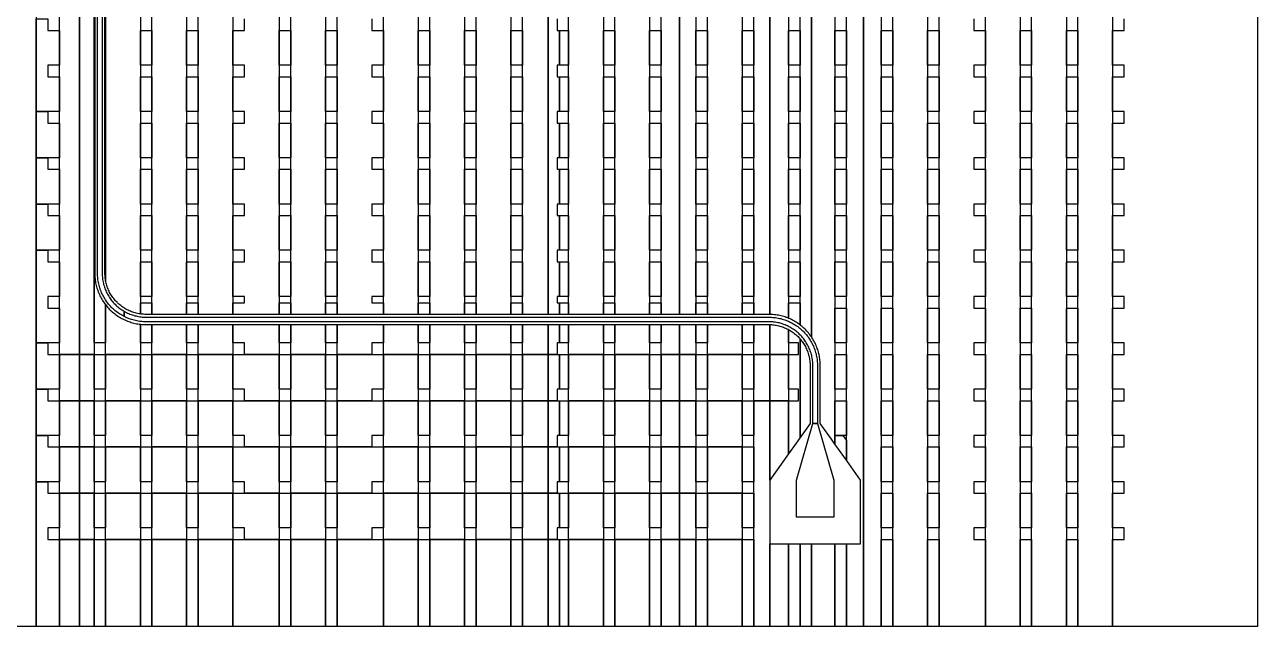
# Model space of a CAD drawing. Extents: x -4500 to 4500, y -3250 to 3250.
# Drawn here: x 1838 to 4500, y -3250 to -1950 of the extents above; entities that cross this region are included whole.
import ezdxf

# ---------------------------------------------------------------- set-up
doc = ezdxf.new("R2010")
doc.units = 0
for name, color, linetype in [('L1D10', 1, 'CONTINUOUS'), ('L1D100', 4, 'CONTINUOUS'), ('L1D11', 2, 'CONTINUOUS')]:
    doc.layers.add(name, color=color, linetype=linetype)

# ---------------------------------------------------------------- blocks, each defined once
blk = doc.blocks.new('TOP_main_1_Cheese_100')
at = {"layer": 'L1D100'}
for points in [[(3447, -1856.594), (3447, -2576.026), (3445.01, -2576), (3412.5, -2576), (3412.5, 1841.888)], [(3887.5, -1937.5), (3887.5, -1962.5), (3912.5, -1962.5), (3912.5, -2037.5), (3887.5, -2037.5), (3887.5, -2062.5), (3912.5, -2062.5), (3912.5, -2137.5), (3887.5, -2137.5), (3887.5, -2162.5), (3912.5, -2162.5), (3912.5, -2237.5), (3887.5, -2237.5), (3887.5, -2262.5), (3912.5, -2262.5), (3912.5, -2337.5), (3887.5, -2337.5), (3887.5, -2362.5), (3912.5, -2362.5), (3912.5, -2437.5), (3887.5, -2437.5), (3887.5, -2462.5), (3912.5, -2462.5), (3912.5, -2537.5), (3887.5, -2537.5), (3887.5, -2562.5), (3912.5, -2562.5), (3912.5, -2637.5), (3887.5, -2637.5), (3887.5, -2662.5), (3912.5, -2662.5), (3912.5, -2737.5), (3887.5, -2737.5), (3887.5, -2762.5), (3912.5, -2762.5), (3912.5, -2837.5), (3887.5, -2837.5), (3887.5, -2862.5), (3912.5, -2862.5), (3912.5, -2937.5), (3887.5, -2937.5), (3887.5, -2962.5), (3912.5, -2962.5), (3912.5, -3037.5), (3887.5, -3037.5), (3887.5, -3062.5), (3912.5, -3062.5), (3912.5, -3250), (3812.5, -3250), (3812.5, -11)], [(3649.704, -52.561), (3649.704, -3250), (3612.5, -3250), (3612.5, -3072), (3643, -3072), (3643, -2934), (3612.5, -2891.23), (3612.5, -1845.924)], [(4500, -98), (4500, -3250), (4187.5, -3250), (4187.5, -3062.5), (4212.5, -3062.5), (4212.5, -3037.5), (4187.5, -3037.5), (4187.5, -2962.5), (4212.5, -2962.5), (4212.5, -2937.5), (4187.5, -2937.5), (4187.5, -2862.5), (4212.5, -2862.5), (4212.5, -2837.5), (4187.5, -2837.5), (4187.5, -2762.5), (4212.5, -2762.5), (4212.5, -2737.5), (4187.5, -2737.5), (4187.5, -2662.5), (4212.5, -2662.5), (4212.5, -2637.5), (4187.5, -2637.5), (4187.5, -2562.5), (4212.5, -2562.5), (4212.5, -2537.5), (4187.5, -2537.5), (4187.5, -2462.5), (4212.5, -2462.5), (4212.5, -2437.5), (4187.5, -2437.5), (4187.5, -2362.5), (4212.5, -2362.5), (4212.5, -2337.5), (4187.5, -2337.5), (4187.5, -2262.5), (4212.5, -2262.5), (4212.5, -2237.5), (4187.5, -2237.5), (4187.5, -2162.5), (4212.5, -2162.5), (4212.5, -2137.5), (4187.5, -2137.5), (4187.5, -2062.5), (4212.5, -2062.5), (4212.5, -2037.5), (4187.5, -2037.5), (4187.5, -1962.5), (4212.5, -1962.5), (4212.5, -1937.5)], [(2087.5, -1362.5), (2087.5, -2575.11), (2086.6, -2574.987), (2083.949, -2574.542), (2081.313, -2574.018), (2078.693, -2573.414), (2076.093, -2572.731), (2073.649, -2572.01), (2073.515, -2571.971), (2070.961, -2571.132), (2068.434, -2570.217), (2065.935, -2569.226), (2063.467, -2568.16), (2061.033, -2567.02), (2058.634, -2565.807), (2056.273, -2564.522), (2053.952, -2563.166), (2052.887, -2562.5), (2051.673, -2561.741), (2049.438, -2560.247), (2047.249, -2558.687), (2045.108, -2557.061), (2043.017, -2555.372), (2040.979, -2553.62), (2038.994, -2551.807), (2038.162, -2551), (2037.065, -2549.935), (2035.193, -2548.006), (2033.38, -2546.021), (2031.628, -2543.983), (2029.939, -2541.892), (2028.313, -2539.751), (2026.753, -2537.562), (2025.259, -2535.327), (2023.834, -2533.048), (2022.478, -2530.727), (2021.193, -2528.366), (2019.98, -2525.967), (2018.84, -2523.533), (2017.774, -2521.065), (2016.783, -2518.566), (2015.868, -2516.039), (2015.029, -2513.485), (2014.269, -2510.907), (2013.586, -2508.307), (2012.982, -2505.687), (2012.5, -2503.264), (2012.5, -1362.5)], [(2387.5, -1362.5), (2387.5, -2576), (2287.5, -2576), (2287.5, -2551), (2312.5, -2551), (2312.5, -2537.5), (2287.5, -2537.5), (2287.5, -2462.5), (2312.5, -2462.5), (2312.5, -2437.5), (2287.5, -2437.5), (2287.5, -2362.5), (2312.5, -2362.5), (2312.5, -2337.5), (2287.5, -2337.5), (2287.5, -2262.5), (2312.5, -2262.5), (2312.5, -2237.5), (2287.5, -2237.5), (2287.5, -2162.5), (2312.5, -2162.5), (2312.5, -2137.5), (2287.5, -2137.5), (2287.5, -2062.5), (2312.5, -2062.5), (2312.5, -2037.5), (2287.5, -2037.5), (2287.5, -1962.5), (2312.5, -1962.5), (2312.5, -1937.5)], [(2587.5, -1937.5), (2587.5, -1962.5), (2612.5, -1962.5), (2612.5, -2037.5), (2587.5, -2037.5), (2587.5, -2062.5), (2612.5, -2062.5), (2612.5, -2137.5), (2587.5, -2137.5), (2587.5, -2162.5), (2612.5, -2162.5), (2612.5, -2237.5), (2587.5, -2237.5), (2587.5, -2262.5), (2612.5, -2262.5), (2612.5, -2337.5), (2587.5, -2337.5), (2587.5, -2362.5), (2612.5, -2362.5), (2612.5, -2437.5), (2587.5, -2437.5), (2587.5, -2462.5), (2612.5, -2462.5), (2612.5, -2537.5), (2587.5, -2537.5), (2587.5, -2551), (2612.5, -2551), (2612.5, -2576), (2512.5, -2576), (2512.5, -1362.5)], [(2987.5, -1937.5), (2987.5, -1962.5), (2993, -1962.5), (2993, -2037.5), (2987.5, -2037.5), (2987.5, -2062.5), (2993, -2062.5), (2993, -2137.5), (2987.5, -2137.5), (2987.5, -2162.5), (2993, -2162.5), (2993, -2237.5), (2987.5, -2237.5), (2987.5, -2262.5), (2993, -2262.5), (2993, -2337.5), (2987.5, -2337.5), (2987.5, -2362.5), (2993, -2362.5), (2993, -2437.5), (2987.5, -2437.5), (2987.5, -2462.5), (2993, -2462.5), (2993, -2537.5), (2987.5, -2537.5), (2987.5, -2551), (2993, -2551), (2993, -2576), (2968, -2576), (2968, -1362.5)], [(2012.5, -1438.6), (2012.5, -2503.264), (2012.458, -2503.051), (2012.013, -2500.4), (2011.649, -2497.737), (2011.365, -2495.063), (2011.162, -2492.383), (2011.041, -2489.698), (2011, -2487.01), (2011, -1574.59)], [(1787.5, -1485.6), (1862.664, -1485.6), (1862.664, -3250), (1787.5, -3250)], [(1987.5, -1558.336), (1987.5, -2662.5), (1956, -2662.5), (1956, -1505.434)], [(1989, -1574.59), (1989, -2487.01), (1989.039, -2489.965), (1989.157, -2492.917), (1989.354, -2495.865), (1989.629, -2498.808), (1989.982, -2501.741), (1990.413, -2504.664), (1990.922, -2507.575), (1991.508, -2510.471), (1992.171, -2513.351), (1992.91, -2516.212), (1993.726, -2519.052), (1994.616, -2521.869), (1995.582, -2524.662), (1996.621, -2527.428), (1997.734, -2530.166), (1998.919, -2532.872), (2000.175, -2535.547), (2001.503, -2538.187), (2002.9, -2540.79), (2004.366, -2543.356), (2005.9, -2545.881), (2007.5, -2548.365), (2009.167, -2550.806), (2010.897, -2553.201), (2012.5, -2555.299), (2012.5, -2637.5), (1987.5, -2637.5), (1987.5, -1558.336)], [(3487.5, -1882.098), (3487.5, -2584.463), (3485.428, -2583.621), (3482.662, -2582.582), (3479.869, -2581.616), (3477.052, -2580.726), (3474.212, -2579.91), (3471.351, -2579.171), (3468.471, -2578.508), (3465.575, -2577.922), (3462.664, -2577.413), (3459.741, -2576.982), (3456.808, -2576.629), (3453.865, -2576.354), (3450.917, -2576.157), (3447.965, -2576.039), (3447, -2576.026), (3447, -1856.594)], [(3536.808, -1887.995), (3536.808, -2624.621), (3535.833, -2623.194), (3534.103, -2620.799), (3532.309, -2618.451), (3530.454, -2616.151), (3528.538, -2613.902), (3526.563, -2611.704), (3524.53, -2609.56), (3522.44, -2607.47), (3520.296, -2605.437), (3518.098, -2603.462), (3515.849, -2601.546), (3513.549, -2599.691), (3512.5, -2598.889), (3512.5, -1887.912)], [(3587.5, -1869.349), (3587.5, -2856.172), (3579.892, -2845.503), (3574.184, -2837.5), (3556, -2812), (3556, -2686.99), (3555.961, -2684.035), (3555.843, -2681.083), (3555.646, -2678.135), (3555.371, -2675.192), (3555.018, -2672.259), (3554.587, -2669.336), (3554.078, -2666.425), (3553.492, -2663.529), (3553.255, -2662.5), (3552.829, -2660.649), (3552.09, -2657.788), (3551.274, -2654.948), (3550.384, -2652.131), (3549.418, -2649.338), (3548.379, -2646.572), (3547.266, -2643.834), (3546.081, -2641.128), (3544.825, -2638.453), (3543.497, -2635.813), (3542.1, -2633.21), (3540.634, -2630.644), (3539.1, -2628.119), (3537.5, -2625.635), (3536.808, -2624.621), (3536.808, -1887.995)]]:
    blk.add_lwpolyline(points, dxfattribs=at)
for points in [[(3649.704, -3250), (3649.704, -52.561), (3650.259, -51.673), (3651.753, -49.438), (3653.313, -47.249), (3654.939, -45.108), (3656.628, -43.017), (3658.38, -40.979), (3660.193, -38.994), (3662.065, -37.065), (3663.994, -35.193), (3665.979, -33.38), (3668.017, -31.628), (3670.108, -29.939), (3672.249, -28.313), (3674.438, -26.753), (3676.673, -25.259), (3678.952, -23.834), (3681.273, -22.478), (3683.634, -21.193), (3686.033, -19.98), (3687.5, -19.293), (3687.5, -3250)], [(3712.5, -3250), (3712.5, -11.89), (3714.263, -11.649), (3716.937, -11.365), (3719.617, -11.162), (3722.302, -11.041), (3724.99, -11), (3787.5, -11), (3787.5, -3250)], [(3912.5, -3250), (3912.5, -11), (3987.5, -11), (3987.5, -3250)], [(4012.5, -3250), (4012.5, -11), (4020, -11), (4087.5, -59.135), (4087.5, -3250)], [(4112.5, -3250), (4112.5, -76.963), (4142, -98), (4187.5, -98), (4187.5, -3250)], [(2112.5, -2576), (2112.5, -1362.5), (2187.5, -1362.5), (2187.5, -2576)], [(2212.5, -2576), (2212.5, -1362.5), (2287.5, -1362.5), (2287.5, -2576)], [(2412.5, -2576), (2412.5, -1362.5), (2487.5, -1362.5), (2487.5, -2576)], [(2612.5, -2576), (2612.5, -1362.5), (2687.5, -1362.5), (2687.5, -2576)], [(2712.5, -2576), (2712.5, -1362.5), (2787.5, -1362.5), (2787.5, -2576)], [(2812.5, -2576), (2812.5, -1362.5), (2887.5, -1362.5), (2887.5, -2576)], [(2912.5, -2576), (2912.5, -1362.5), (2968, -1362.5), (2968, -2576)], [(3012.5, -2576), (3012.5, -1362.5), (3087.5, -1362.5), (3087.5, -2576)], [(3112.5, -2576), (3112.5, -1362.5), (3187.5, -1362.5), (3187.5, -2576)], [(3212.5, -2576), (3212.5, -1362.5), (3251.753, -1362.5), (3251.753, -2576)], [(3251.753, -2576), (3251.753, -1362.5), (3287.5, -1362.5), (3287.5, -2576)], [(3312.5, -2576), (3312.5, -1362.5), (3387.5, -1362.5), (3387.5, -2576)], [(1912.5, -2662.5), (1912.5, -1486.49), (1913.4, -1486.613), (1916.051, -1487.058), (1918.687, -1487.582), (1921.307, -1488.186), (1923.907, -1488.869), (1926.485, -1489.629), (1929.039, -1490.468), (1931.566, -1491.383), (1934.065, -1492.374), (1936.533, -1493.44), (1938.967, -1494.58), (1941.366, -1495.793), (1943.727, -1497.078), (1946.048, -1498.434), (1948.327, -1499.859), (1948.547, -1500.006), (1950.562, -1501.353), (1952.751, -1502.913), (1954.892, -1504.539), (1956, -1505.434), (1956, -2662.5)], [(1862.664, -2137.5), (1862.664, -1937.5), (1887.5, -1937.5), (1887.5, -1962.5), (1912.5, -1962.5), (1912.5, -2037.5), (1887.5, -2037.5), (1887.5, -2062.5), (1912.5, -2062.5), (1912.5, -2137.5)], [(2087.5, -2037.5), (2087.5, -1962.5), (2112.5, -1962.5), (2112.5, -2037.5)], [(2187.5, -2037.5), (2187.5, -1962.5), (2212.5, -1962.5), (2212.5, -2037.5)], [(2387.5, -2037.5), (2387.5, -1962.5), (2412.5, -1962.5), (2412.5, -2037.5)], [(2487.5, -2037.5), (2487.5, -1962.5), (2512.5, -1962.5), (2512.5, -2037.5)], [(2687.5, -2037.5), (2687.5, -1962.5), (2712.5, -1962.5), (2712.5, -2037.5)], [(2787.5, -2037.5), (2787.5, -1962.5), (2812.5, -1962.5), (2812.5, -2037.5)], [(2887.5, -2037.5), (2887.5, -1962.5), (2912.5, -1962.5), (2912.5, -2037.5)], [(2993, -2037.5), (2993, -1962.5), (3012.5, -1962.5), (3012.5, -2037.5)], [(3087.5, -2037.5), (3087.5, -1962.5), (3112.5, -1962.5), (3112.5, -2037.5)], [(3187.5, -2037.5), (3187.5, -1962.5), (3212.5, -1962.5), (3212.5, -2037.5)], [(3287.5, -2037.5), (3287.5, -1962.5), (3312.5, -1962.5), (3312.5, -2037.5)], [(3387.5, -2037.5), (3387.5, -1962.5), (3412.5, -1962.5), (3412.5, -2037.5)], [(3487.5, -2037.5), (3487.5, -1962.5), (3512.5, -1962.5), (3512.5, -2037.5)], [(3587.5, -2037.5), (3587.5, -1962.5), (3612.5, -1962.5), (3612.5, -2037.5)], [(3687.5, -2037.5), (3687.5, -1962.5), (3712.5, -1962.5), (3712.5, -2037.5)], [(3787.5, -2037.5), (3787.5, -1962.5), (3812.5, -1962.5), (3812.5, -2037.5)], [(3987.5, -2037.5), (3987.5, -1962.5), (4012.5, -1962.5), (4012.5, -2037.5)], [(4087.5, -2037.5), (4087.5, -1962.5), (4112.5, -1962.5), (4112.5, -2037.5)], [(2087.5, -2137.5), (2087.5, -2062.5), (2112.5, -2062.5), (2112.5, -2137.5)], [(2187.5, -2137.5), (2187.5, -2062.5), (2212.5, -2062.5), (2212.5, -2137.5)], [(2387.5, -2137.5), (2387.5, -2062.5), (2412.5, -2062.5), (2412.5, -2137.5)], [(2487.5, -2137.5), (2487.5, -2062.5), (2512.5, -2062.5), (2512.5, -2137.5)], [(2687.5, -2137.5), (2687.5, -2062.5), (2712.5, -2062.5), (2712.5, -2137.5)], [(2787.5, -2137.5), (2787.5, -2062.5), (2812.5, -2062.5), (2812.5, -2137.5)], [(2887.5, -2137.5), (2887.5, -2062.5), (2912.5, -2062.5), (2912.5, -2137.5)], [(2993, -2137.5), (2993, -2062.5), (3012.5, -2062.5), (3012.5, -2137.5)], [(3087.5, -2137.5), (3087.5, -2062.5), (3112.5, -2062.5), (3112.5, -2137.5)], [(3187.5, -2137.5), (3187.5, -2062.5), (3212.5, -2062.5), (3212.5, -2137.5)], [(3287.5, -2137.5), (3287.5, -2062.5), (3312.5, -2062.5), (3312.5, -2137.5)], [(3387.5, -2137.5), (3387.5, -2062.5), (3412.5, -2062.5), (3412.5, -2137.5)], [(3487.5, -2137.5), (3487.5, -2062.5), (3512.5, -2062.5), (3512.5, -2137.5)], [(3587.5, -2137.5), (3587.5, -2062.5), (3612.5, -2062.5), (3612.5, -2137.5)], [(3687.5, -2137.5), (3687.5, -2062.5), (3712.5, -2062.5), (3712.5, -2137.5)], [(3787.5, -2137.5), (3787.5, -2062.5), (3812.5, -2062.5), (3812.5, -2137.5)], [(3987.5, -2137.5), (3987.5, -2062.5), (4012.5, -2062.5), (4012.5, -2137.5)], [(4087.5, -2137.5), (4087.5, -2062.5), (4112.5, -2062.5), (4112.5, -2137.5)], [(1862.664, -2237.5), (1862.664, -2137.5), (1887.5, -2137.5), (1887.5, -2162.5), (1912.5, -2162.5), (1912.5, -2237.5)], [(2087.5, -2237.5), (2087.5, -2162.5), (2112.5, -2162.5), (2112.5, -2237.5)], [(2187.5, -2237.5), (2187.5, -2162.5), (2212.5, -2162.5), (2212.5, -2237.5)], [(2387.5, -2237.5), (2387.5, -2162.5), (2412.5, -2162.5), (2412.5, -2237.5)], [(2487.5, -2237.5), (2487.5, -2162.5), (2512.5, -2162.5), (2512.5, -2237.5)], [(2687.5, -2237.5), (2687.5, -2162.5), (2712.5, -2162.5), (2712.5, -2237.5)], [(2787.5, -2237.5), (2787.5, -2162.5), (2812.5, -2162.5), (2812.5, -2237.5)], [(2887.5, -2237.5), (2887.5, -2162.5), (2912.5, -2162.5), (2912.5, -2237.5)], [(2993, -2237.5), (2993, -2162.5), (3012.5, -2162.5), (3012.5, -2237.5)], [(3087.5, -2237.5), (3087.5, -2162.5), (3112.5, -2162.5), (3112.5, -2237.5)], [(3187.5, -2237.5), (3187.5, -2162.5), (3212.5, -2162.5), (3212.5, -2237.5)], [(3287.5, -2237.5), (3287.5, -2162.5), (3312.5, -2162.5), (3312.5, -2237.5)], [(3387.5, -2237.5), (3387.5, -2162.5), (3412.5, -2162.5), (3412.5, -2237.5)], [(3487.5, -2237.5), (3487.5, -2162.5), (3512.5, -2162.5), (3512.5, -2237.5)], [(3587.5, -2237.5), (3587.5, -2162.5), (3612.5, -2162.5), (3612.5, -2237.5)], [(3687.5, -2237.5), (3687.5, -2162.5), (3712.5, -2162.5), (3712.5, -2237.5)], [(3787.5, -2237.5), (3787.5, -2162.5), (3812.5, -2162.5), (3812.5, -2237.5)], [(3987.5, -2237.5), (3987.5, -2162.5), (4012.5, -2162.5), (4012.5, -2237.5)], [(4087.5, -2237.5), (4087.5, -2162.5), (4112.5, -2162.5), (4112.5, -2237.5)], [(1862.664, -2337.5), (1862.664, -2237.5), (1887.5, -2237.5), (1887.5, -2262.5), (1912.5, -2262.5), (1912.5, -2337.5)], [(2087.5, -2337.5), (2087.5, -2262.5), (2112.5, -2262.5), (2112.5, -2337.5)], [(2187.5, -2337.5), (2187.5, -2262.5), (2212.5, -2262.5), (2212.5, -2337.5)], [(2387.5, -2337.5), (2387.5, -2262.5), (2412.5, -2262.5), (2412.5, -2337.5)], [(2487.5, -2337.5), (2487.5, -2262.5), (2512.5, -2262.5), (2512.5, -2337.5)], [(2687.5, -2337.5), (2687.5, -2262.5), (2712.5, -2262.5), (2712.5, -2337.5)], [(2787.5, -2337.5), (2787.5, -2262.5), (2812.5, -2262.5), (2812.5, -2337.5)], [(2887.5, -2337.5), (2887.5, -2262.5), (2912.5, -2262.5), (2912.5, -2337.5)], [(2993, -2337.5), (2993, -2262.5), (3012.5, -2262.5), (3012.5, -2337.5)], [(3087.5, -2337.5), (3087.5, -2262.5), (3112.5, -2262.5), (3112.5, -2337.5)], [(3187.5, -2337.5), (3187.5, -2262.5), (3212.5, -2262.5), (3212.5, -2337.5)], [(3287.5, -2337.5), (3287.5, -2262.5), (3312.5, -2262.5), (3312.5, -2337.5)], [(3387.5, -2337.5), (3387.5, -2262.5), (3412.5, -2262.5), (3412.5, -2337.5)], [(3487.5, -2337.5), (3487.5, -2262.5), (3512.5, -2262.5), (3512.5, -2337.5)], [(3587.5, -2337.5), (3587.5, -2262.5), (3612.5, -2262.5), (3612.5, -2337.5)], [(3687.5, -2337.5), (3687.5, -2262.5), (3712.5, -2262.5), (3712.5, -2337.5)], [(3787.5, -2337.5), (3787.5, -2262.5), (3812.5, -2262.5), (3812.5, -2337.5)], [(3987.5, -2337.5), (3987.5, -2262.5), (4012.5, -2262.5), (4012.5, -2337.5)], [(4087.5, -2337.5), (4087.5, -2262.5), (4112.5, -2262.5), (4112.5, -2337.5)], [(1862.664, -2437.5), (1862.664, -2337.5), (1887.5, -2337.5), (1887.5, -2362.5), (1912.5, -2362.5), (1912.5, -2437.5)], [(2087.5, -2437.5), (2087.5, -2362.5), (2112.5, -2362.5), (2112.5, -2437.5)], [(2187.5, -2437.5), (2187.5, -2362.5), (2212.5, -2362.5), (2212.5, -2437.5)], [(2387.5, -2437.5), (2387.5, -2362.5), (2412.5, -2362.5), (2412.5, -2437.5)], [(2487.5, -2437.5), (2487.5, -2362.5), (2512.5, -2362.5), (2512.5, -2437.5)], [(2687.5, -2437.5), (2687.5, -2362.5), (2712.5, -2362.5), (2712.5, -2437.5)], [(2787.5, -2437.5), (2787.5, -2362.5), (2812.5, -2362.5), (2812.5, -2437.5)], [(2887.5, -2437.5), (2887.5, -2362.5), (2912.5, -2362.5), (2912.5, -2437.5)], [(2993, -2437.5), (2993, -2362.5), (3012.5, -2362.5), (3012.5, -2437.5)], [(3087.5, -2437.5), (3087.5, -2362.5), (3112.5, -2362.5), (3112.5, -2437.5)], [(3187.5, -2437.5), (3187.5, -2362.5), (3212.5, -2362.5), (3212.5, -2437.5)], [(3287.5, -2437.5), (3287.5, -2362.5), (3312.5, -2362.5), (3312.5, -2437.5)], [(3387.5, -2437.5), (3387.5, -2362.5), (3412.5, -2362.5), (3412.5, -2437.5)], [(3487.5, -2437.5), (3487.5, -2362.5), (3512.5, -2362.5), (3512.5, -2437.5)], [(3587.5, -2437.5), (3587.5, -2362.5), (3612.5, -2362.5), (3612.5, -2437.5)], [(3687.5, -2437.5), (3687.5, -2362.5), (3712.5, -2362.5), (3712.5, -2437.5)], [(3787.5, -2437.5), (3787.5, -2362.5), (3812.5, -2362.5), (3812.5, -2437.5)], [(3987.5, -2437.5), (3987.5, -2362.5), (4012.5, -2362.5), (4012.5, -2437.5)], [(4087.5, -2437.5), (4087.5, -2362.5), (4112.5, -2362.5), (4112.5, -2437.5)], [(1862.664, -2637.5), (1862.664, -2437.5), (1887.5, -2437.5), (1887.5, -2462.5), (1912.5, -2462.5), (1912.5, -2537.5), (1887.5, -2537.5), (1887.5, -2562.5), (1912.5, -2562.5), (1912.5, -2637.5)], [(2087.5, -2537.5), (2087.5, -2462.5), (2112.5, -2462.5), (2112.5, -2537.5)], [(2187.5, -2537.5), (2187.5, -2462.5), (2212.5, -2462.5), (2212.5, -2537.5)], [(2387.5, -2537.5), (2387.5, -2462.5), (2412.5, -2462.5), (2412.5, -2537.5)], [(2487.5, -2537.5), (2487.5, -2462.5), (2512.5, -2462.5), (2512.5, -2537.5)], [(2687.5, -2537.5), (2687.5, -2462.5), (2712.5, -2462.5), (2712.5, -2537.5)], [(2787.5, -2537.5), (2787.5, -2462.5), (2812.5, -2462.5), (2812.5, -2537.5)], [(2887.5, -2537.5), (2887.5, -2462.5), (2912.5, -2462.5), (2912.5, -2537.5)], [(2993, -2537.5), (2993, -2462.5), (3012.5, -2462.5), (3012.5, -2537.5)], [(3087.5, -2537.5), (3087.5, -2462.5), (3112.5, -2462.5), (3112.5, -2537.5)], [(3187.5, -2537.5), (3187.5, -2462.5), (3212.5, -2462.5), (3212.5, -2537.5)], [(3287.5, -2537.5), (3287.5, -2462.5), (3312.5, -2462.5), (3312.5, -2537.5)], [(3387.5, -2537.5), (3387.5, -2462.5), (3412.5, -2462.5), (3412.5, -2537.5)], [(3487.5, -2537.5), (3487.5, -2462.5), (3512.5, -2462.5), (3512.5, -2537.5)], [(3587.5, -2537.5), (3587.5, -2462.5), (3612.5, -2462.5), (3612.5, -2537.5)], [(3687.5, -2537.5), (3687.5, -2462.5), (3712.5, -2462.5), (3712.5, -2537.5)], [(3787.5, -2537.5), (3787.5, -2462.5), (3812.5, -2462.5), (3812.5, -2537.5)], [(3987.5, -2537.5), (3987.5, -2462.5), (4012.5, -2462.5), (4012.5, -2537.5)], [(4087.5, -2537.5), (4087.5, -2462.5), (4112.5, -2462.5), (4112.5, -2537.5)], [(2012.5, -2662.5), (2012.5, -2555.299), (2012.691, -2555.549), (2014.546, -2557.849), (2016.462, -2560.098), (2018.437, -2562.296), (2020.47, -2564.44), (2022.56, -2566.53), (2024.704, -2568.563), (2026.902, -2570.538), (2029.151, -2572.454), (2031.451, -2574.309), (2033.799, -2576.103), (2036.194, -2577.833), (2038.635, -2579.5), (2041.119, -2581.1), (2043.644, -2582.634), (2046.21, -2584.1), (2048.813, -2585.497), (2051.453, -2586.825), (2051.673, -2586.928), (2054.128, -2588.081), (2056.834, -2589.266), (2059.572, -2590.379), (2062.338, -2591.418), (2065.131, -2592.384), (2067.948, -2593.274), (2070.788, -2594.09), (2073.649, -2594.829), (2076.529, -2595.492), (2079.425, -2596.078), (2082.336, -2596.587), (2085.259, -2597.018), (2087.5, -2597.288), (2087.5, -2662.5)], [(2099.99, -2576), (2097.302, -2575.959), (2094.617, -2575.838), (2091.937, -2575.635), (2089.263, -2575.351), (2087.5, -2575.11), (2087.5, -2551), (2112.5, -2551), (2112.5, -2576)], [(2187.5, -2576), (2187.5, -2551), (2212.5, -2551), (2212.5, -2576)], [(2387.5, -2576), (2387.5, -2551), (2412.5, -2551), (2412.5, -2576)], [(2487.5, -2576), (2487.5, -2551), (2512.5, -2551), (2512.5, -2576)], [(2687.5, -2576), (2687.5, -2551), (2712.5, -2551), (2712.5, -2576)], [(2787.5, -2576), (2787.5, -2551), (2812.5, -2551), (2812.5, -2576)], [(2887.5, -2576), (2887.5, -2551), (2912.5, -2551), (2912.5, -2576)], [(2993, -2576), (2993, -2551), (3012.5, -2551), (3012.5, -2576)], [(3087.5, -2576), (3087.5, -2551), (3112.5, -2551), (3112.5, -2576)], [(3187.5, -2576), (3187.5, -2551), (3212.5, -2551), (3212.5, -2576)], [(3287.5, -2576), (3287.5, -2551), (3312.5, -2551), (3312.5, -2576)], [(3387.5, -2576), (3387.5, -2551), (3412.5, -2551), (3412.5, -2576)], [(3512.5, -2598.889), (3511.201, -2597.897), (3508.806, -2596.167), (3506.365, -2594.5), (3503.881, -2592.9), (3503.693, -2592.786), (3501.356, -2591.366), (3498.79, -2589.9), (3496.187, -2588.503), (3493.547, -2587.175), (3490.872, -2585.919), (3488.166, -2584.734), (3487.5, -2584.463), (3487.5, -2551), (3512.5, -2551)], [(3587.5, -2637.5), (3587.5, -2562.5), (3612.5, -2562.5), (3612.5, -2637.5)], [(3687.5, -2637.5), (3687.5, -2562.5), (3712.5, -2562.5), (3712.5, -2637.5)], [(3787.5, -2637.5), (3787.5, -2562.5), (3812.5, -2562.5), (3812.5, -2637.5)], [(3987.5, -2637.5), (3987.5, -2562.5), (4012.5, -2562.5), (4012.5, -2637.5)], [(4087.5, -2637.5), (4087.5, -2562.5), (4112.5, -2562.5), (4112.5, -2637.5)], [(2087.5, -2637.5), (2087.5, -2597.288), (2088.192, -2597.371), (2091.135, -2597.646), (2094.083, -2597.843), (2097.035, -2597.961), (2099.99, -2598), (2112.5, -2598), (2112.5, -2637.5)], [(2112.5, -2662.5), (2112.5, -2598), (2187.5, -2598), (2187.5, -2662.5)], [(2187.5, -2637.5), (2187.5, -2598), (2212.5, -2598), (2212.5, -2637.5)], [(2212.5, -2662.5), (2212.5, -2598), (2287.5, -2598), (2287.5, -2662.5)], [(2312.5, -2662.5), (2312.5, -2637.5), (2287.5, -2637.5), (2287.5, -2598), (2387.5, -2598), (2387.5, -2662.5)], [(2387.5, -2637.5), (2387.5, -2598), (2412.5, -2598), (2412.5, -2637.5)], [(2412.5, -2662.5), (2412.5, -2598), (2487.5, -2598), (2487.5, -2662.5)], [(2487.5, -2637.5), (2487.5, -2598), (2512.5, -2598), (2512.5, -2637.5)], [(2512.5, -2662.5), (2512.5, -2598), (2612.5, -2598), (2612.5, -2637.5), (2587.5, -2637.5), (2587.5, -2662.5)], [(2612.5, -2662.5), (2612.5, -2598), (2687.5, -2598), (2687.5, -2662.5)], [(2687.5, -2637.5), (2687.5, -2598), (2712.5, -2598), (2712.5, -2637.5)], [(2712.5, -2662.5), (2712.5, -2598), (2787.5, -2598), (2787.5, -2662.5)], [(2787.5, -2637.5), (2787.5, -2598), (2812.5, -2598), (2812.5, -2637.5)], [(2812.5, -2662.5), (2812.5, -2598), (2887.5, -2598), (2887.5, -2662.5)], [(2887.5, -2637.5), (2887.5, -2598), (2912.5, -2598), (2912.5, -2637.5)], [(2912.5, -2662.5), (2912.5, -2598), (2968, -2598), (2968, -2662.5)], [(2968, -2662.5), (2968, -2598), (2993, -2598), (2993, -2637.5), (2987.5, -2637.5), (2987.5, -2662.5)], [(2993, -2637.5), (2993, -2598), (3012.5, -2598), (3012.5, -2637.5)], [(3012.5, -2662.5), (3012.5, -2598), (3087.5, -2598), (3087.5, -2662.5)], [(3087.5, -2637.5), (3087.5, -2598), (3112.5, -2598), (3112.5, -2637.5)], [(3112.5, -2662.5), (3112.5, -2598), (3187.5, -2598), (3187.5, -2662.5)], [(3187.5, -2637.5), (3187.5, -2598), (3212.5, -2598), (3212.5, -2637.5)], [(3212.5, -2662.5), (3212.5, -2598), (3251.753, -2598), (3251.753, -2662.5)], [(3251.753, -2662.5), (3251.753, -2598), (3287.5, -2598), (3287.5, -2662.5)], [(3287.5, -2637.5), (3287.5, -2598), (3312.5, -2598), (3312.5, -2637.5)], [(3312.5, -2662.5), (3312.5, -2598), (3387.5, -2598), (3387.5, -2662.5)], [(3387.5, -2637.5), (3387.5, -2598), (3412.5, -2598), (3412.5, -2637.5)], [(3412.5, -2662.5), (3412.5, -2598), (3445.01, -2598), (3447, -2598.03), (3447, -2662.5)], [(3447, -2662.5), (3447, -2598.03), (3447.698, -2598.041), (3450.383, -2598.162), (3453.063, -2598.365), (3455.737, -2598.649), (3458.4, -2599.013), (3461.051, -2599.458), (3463.687, -2599.982), (3466.307, -2600.586), (3468.907, -2601.269), (3471.485, -2602.029), (3474.039, -2602.868), (3476.566, -2603.783), (3479.065, -2604.774), (3481.533, -2605.84), (3483.967, -2606.98), (3486.366, -2608.193), (3487.5, -2608.811), (3487.5, -2662.5)], [(3487.5, -2877.207), (3487.5, -2762.5), (3509, -2762.5), (3509, -2737.5), (3487.5, -2737.5), (3487.5, -2662.5), (3509, -2662.5), (3509, -2637.5), (3487.5, -2637.5), (3487.5, -2608.811), (3488.727, -2609.478), (3491.048, -2610.834), (3493.327, -2612.259), (3495.562, -2613.753), (3497.751, -2615.313), (3499.892, -2616.939), (3501.983, -2618.628), (3503.693, -2620.098), (3504.021, -2620.38), (3506.006, -2622.193), (3507.935, -2624.065), (3509.807, -2625.994), (3511.62, -2627.979), (3512.5, -2629.003), (3512.5, -2842.149), (3503.693, -2854.499)], [(3512.5, -2842.149), (3512.5, -2629.003), (3513.372, -2630.017), (3515.061, -2632.108), (3516.687, -2634.249), (3518.247, -2636.438), (3519.741, -2638.673), (3521.166, -2640.952), (3522.522, -2643.273), (3523.807, -2645.634), (3525.02, -2648.033), (3526.16, -2650.467), (3527.226, -2652.935), (3528.217, -2655.434), (3529.132, -2657.961), (3529.971, -2660.515), (3530.731, -2663.093), (3531.414, -2665.693), (3532.018, -2668.313), (3532.542, -2670.949), (3532.987, -2673.6), (3533.351, -2676.263), (3533.635, -2678.937), (3533.838, -2681.617), (3533.959, -2684.302), (3534, -2686.99), (3534, -2812)], [(1862.664, -2737.5), (1862.664, -2637.5), (1887.5, -2637.5), (1887.5, -2662.5), (1912.5, -2662.5), (1912.5, -2737.5)], [(1912.5, -2762.5), (1912.5, -2662.5), (1956, -2662.5), (1956, -2762.5)], [(1956, -2762.5), (1956, -2662.5), (1987.5, -2662.5), (1987.5, -2762.5)], [(1987.5, -2737.5), (1987.5, -2662.5), (2012.5, -2662.5), (2012.5, -2737.5)], [(2012.5, -2762.5), (2012.5, -2662.5), (2087.5, -2662.5), (2087.5, -2762.5)], [(2087.5, -2737.5), (2087.5, -2662.5), (2112.5, -2662.5), (2112.5, -2737.5)], [(2112.5, -2762.5), (2112.5, -2662.5), (2187.5, -2662.5), (2187.5, -2762.5)], [(2187.5, -2737.5), (2187.5, -2662.5), (2212.5, -2662.5), (2212.5, -2737.5)], [(2212.5, -2762.5), (2212.5, -2662.5), (2287.5, -2662.5), (2287.5, -2762.5)], [(2312.5, -2762.5), (2312.5, -2737.5), (2287.5, -2737.5), (2287.5, -2662.5), (2387.5, -2662.5), (2387.5, -2762.5)], [(2387.5, -2737.5), (2387.5, -2662.5), (2412.5, -2662.5), (2412.5, -2737.5)], [(2412.5, -2762.5), (2412.5, -2662.5), (2487.5, -2662.5), (2487.5, -2762.5)], [(2487.5, -2737.5), (2487.5, -2662.5), (2512.5, -2662.5), (2512.5, -2737.5)], [(2512.5, -2762.5), (2512.5, -2662.5), (2612.5, -2662.5), (2612.5, -2737.5), (2587.5, -2737.5), (2587.5, -2762.5)], [(2612.5, -2762.5), (2612.5, -2662.5), (2687.5, -2662.5), (2687.5, -2762.5)], [(2687.5, -2737.5), (2687.5, -2662.5), (2712.5, -2662.5), (2712.5, -2737.5)], [(2712.5, -2762.5), (2712.5, -2662.5), (2787.5, -2662.5), (2787.5, -2762.5)], [(2787.5, -2737.5), (2787.5, -2662.5), (2812.5, -2662.5), (2812.5, -2737.5)], [(2812.5, -2762.5), (2812.5, -2662.5), (2887.5, -2662.5), (2887.5, -2762.5)], [(2887.5, -2737.5), (2887.5, -2662.5), (2912.5, -2662.5), (2912.5, -2737.5)], [(2912.5, -2762.5), (2912.5, -2662.5), (2968, -2662.5), (2968, -2762.5)], [(2968, -2762.5), (2968, -2662.5), (2993, -2662.5), (2993, -2737.5), (2987.5, -2737.5), (2987.5, -2762.5)], [(2993, -2737.5), (2993, -2662.5), (3012.5, -2662.5), (3012.5, -2737.5)], [(3012.5, -2762.5), (3012.5, -2662.5), (3087.5, -2662.5), (3087.5, -2762.5)], [(3087.5, -2737.5), (3087.5, -2662.5), (3112.5, -2662.5), (3112.5, -2737.5)], [(3112.5, -2762.5), (3112.5, -2662.5), (3187.5, -2662.5), (3187.5, -2762.5)], [(3187.5, -2737.5), (3187.5, -2662.5), (3212.5, -2662.5), (3212.5, -2737.5)], [(3212.5, -2762.5), (3212.5, -2662.5), (3251.753, -2662.5), (3251.753, -2762.5)], [(3251.753, -2762.5), (3251.753, -2662.5), (3287.5, -2662.5), (3287.5, -2762.5)], [(3287.5, -2737.5), (3287.5, -2662.5), (3312.5, -2662.5), (3312.5, -2737.5)], [(3312.5, -2762.5), (3312.5, -2662.5), (3387.5, -2662.5), (3387.5, -2762.5)], [(3387.5, -2737.5), (3387.5, -2662.5), (3412.5, -2662.5), (3412.5, -2737.5)], [(3412.5, -2762.5), (3412.5, -2662.5), (3447, -2662.5), (3447, -2762.5)], [(3447, -2762.5), (3447, -2662.5), (3487.5, -2662.5), (3487.5, -2762.5)], [(3587.5, -2737.5), (3587.5, -2662.5), (3612.5, -2662.5), (3612.5, -2737.5)], [(3687.5, -2737.5), (3687.5, -2662.5), (3712.5, -2662.5), (3712.5, -2737.5)], [(3787.5, -2737.5), (3787.5, -2662.5), (3812.5, -2662.5), (3812.5, -2737.5)], [(3987.5, -2737.5), (3987.5, -2662.5), (4012.5, -2662.5), (4012.5, -2737.5)], [(4087.5, -2737.5), (4087.5, -2662.5), (4112.5, -2662.5), (4112.5, -2737.5)], [(1862.664, -2837.5), (1862.664, -2737.5), (1887.5, -2737.5), (1887.5, -2762.5), (1912.5, -2762.5), (1912.5, -2837.5)], [(1912.5, -2862.5), (1912.5, -2762.5), (1956, -2762.5), (1956, -2862.5)], [(1956, -2862.5), (1956, -2762.5), (1987.5, -2762.5), (1987.5, -2862.5)], [(1987.5, -2837.5), (1987.5, -2762.5), (2012.5, -2762.5), (2012.5, -2837.5)], [(2012.5, -2862.5), (2012.5, -2762.5), (2087.5, -2762.5), (2087.5, -2862.5)], [(2087.5, -2837.5), (2087.5, -2762.5), (2112.5, -2762.5), (2112.5, -2837.5)], [(2112.5, -2862.5), (2112.5, -2762.5), (2187.5, -2762.5), (2187.5, -2862.5)], [(2187.5, -2837.5), (2187.5, -2762.5), (2212.5, -2762.5), (2212.5, -2837.5)], [(2212.5, -2862.5), (2212.5, -2762.5), (2287.5, -2762.5), (2287.5, -2862.5)], [(2312.5, -2862.5), (2312.5, -2837.5), (2287.5, -2837.5), (2287.5, -2762.5), (2387.5, -2762.5), (2387.5, -2862.5)], [(2387.5, -2837.5), (2387.5, -2762.5), (2412.5, -2762.5), (2412.5, -2837.5)], [(2412.5, -2862.5), (2412.5, -2762.5), (2487.5, -2762.5), (2487.5, -2862.5)], [(2487.5, -2837.5), (2487.5, -2762.5), (2512.5, -2762.5), (2512.5, -2837.5)], [(2512.5, -2862.5), (2512.5, -2762.5), (2612.5, -2762.5), (2612.5, -2837.5), (2587.5, -2837.5), (2587.5, -2862.5)], [(2612.5, -2862.5), (2612.5, -2762.5), (2687.5, -2762.5), (2687.5, -2862.5)], [(2687.5, -2837.5), (2687.5, -2762.5), (2712.5, -2762.5), (2712.5, -2837.5)], [(2712.5, -2862.5), (2712.5, -2762.5), (2787.5, -2762.5), (2787.5, -2862.5)], [(2787.5, -2837.5), (2787.5, -2762.5), (2812.5, -2762.5), (2812.5, -2837.5)], [(2812.5, -2862.5), (2812.5, -2762.5), (2887.5, -2762.5), (2887.5, -2862.5)], [(2887.5, -2837.5), (2887.5, -2762.5), (2912.5, -2762.5), (2912.5, -2837.5)], [(2912.5, -2862.5), (2912.5, -2762.5), (2968, -2762.5), (2968, -2862.5)], [(2968, -2862.5), (2968, -2762.5), (2993, -2762.5), (2993, -2837.5), (2987.5, -2837.5), (2987.5, -2862.5)], [(2993, -2837.5), (2993, -2762.5), (3012.5, -2762.5), (3012.5, -2837.5)], [(3012.5, -2862.5), (3012.5, -2762.5), (3087.5, -2762.5), (3087.5, -2862.5)], [(3087.5, -2837.5), (3087.5, -2762.5), (3112.5, -2762.5), (3112.5, -2837.5)], [(3112.5, -2862.5), (3112.5, -2762.5), (3187.5, -2762.5), (3187.5, -2862.5)], [(3187.5, -2837.5), (3187.5, -2762.5), (3212.5, -2762.5), (3212.5, -2837.5)], [(3212.5, -2862.5), (3212.5, -2762.5), (3251.753, -2762.5), (3251.753, -2862.5)], [(3251.753, -2862.5), (3251.753, -2762.5), (3287.5, -2762.5), (3287.5, -2862.5)], [(3287.5, -2837.5), (3287.5, -2762.5), (3312.5, -2762.5), (3312.5, -2837.5)], [(3312.5, -2862.5), (3312.5, -2762.5), (3387.5, -2762.5), (3387.5, -2862.5)], [(3387.5, -2837.5), (3387.5, -2762.5), (3412.5, -2762.5), (3412.5, -2837.5)], [(3412.5, -3250), (3412.5, -2762.5), (3447, -2762.5), (3447, -3250)], [(3447, -2934), (3447, -2762.5), (3487.5, -2762.5), (3487.5, -2877.207)], [(3587.5, -2837.5), (3587.5, -2762.5), (3612.5, -2762.5), (3612.5, -2837.5)], [(3687.5, -2837.5), (3687.5, -2762.5), (3712.5, -2762.5), (3712.5, -2837.5)], [(3787.5, -2837.5), (3787.5, -2762.5), (3812.5, -2762.5), (3812.5, -2837.5)], [(3987.5, -2837.5), (3987.5, -2762.5), (4012.5, -2762.5), (4012.5, -2837.5)], [(4087.5, -2837.5), (4087.5, -2762.5), (4112.5, -2762.5), (4112.5, -2837.5)], [(1862.664, -2937.5), (1862.664, -2837.5), (1887.5, -2837.5), (1887.5, -2862.5), (1912.5, -2862.5), (1912.5, -2937.5)], [(3612.5, -2891.23), (3592.012, -2862.5), (3587.5, -2856.172), (3587.5, -2837.5), (3604.89, -2837.5), (3612.5, -2848.171)], [(1912.5, -2962.5), (1912.5, -2862.5), (1956, -2862.5), (1956, -2962.5)], [(1956, -2962.5), (1956, -2862.5), (1987.5, -2862.5), (1987.5, -2962.5)], [(1987.5, -2937.5), (1987.5, -2862.5), (2012.5, -2862.5), (2012.5, -2937.5)], [(2012.5, -2962.5), (2012.5, -2862.5), (2087.5, -2862.5), (2087.5, -2962.5)], [(2087.5, -2937.5), (2087.5, -2862.5), (2112.5, -2862.5), (2112.5, -2937.5)], [(2112.5, -2962.5), (2112.5, -2862.5), (2187.5, -2862.5), (2187.5, -2962.5)], [(2187.5, -2937.5), (2187.5, -2862.5), (2212.5, -2862.5), (2212.5, -2937.5)], [(2212.5, -2962.5), (2212.5, -2862.5), (2287.5, -2862.5), (2287.5, -2962.5)], [(2312.5, -2962.5), (2312.5, -2937.5), (2287.5, -2937.5), (2287.5, -2862.5), (2387.5, -2862.5), (2387.5, -2962.5)], [(2387.5, -2937.5), (2387.5, -2862.5), (2412.5, -2862.5), (2412.5, -2937.5)], [(2412.5, -2962.5), (2412.5, -2862.5), (2487.5, -2862.5), (2487.5, -2962.5)], [(2487.5, -2937.5), (2487.5, -2862.5), (2512.5, -2862.5), (2512.5, -2937.5)], [(2512.5, -2962.5), (2512.5, -2862.5), (2612.5, -2862.5), (2612.5, -2937.5), (2587.5, -2937.5), (2587.5, -2962.5)], [(2612.5, -2962.5), (2612.5, -2862.5), (2687.5, -2862.5), (2687.5, -2962.5)], [(2687.5, -2937.5), (2687.5, -2862.5), (2712.5, -2862.5), (2712.5, -2937.5)], [(2712.5, -2962.5), (2712.5, -2862.5), (2787.5, -2862.5), (2787.5, -2962.5)], [(2787.5, -2937.5), (2787.5, -2862.5), (2812.5, -2862.5), (2812.5, -2937.5)], [(2812.5, -2962.5), (2812.5, -2862.5), (2887.5, -2862.5), (2887.5, -2962.5)], [(2887.5, -2937.5), (2887.5, -2862.5), (2912.5, -2862.5), (2912.5, -2937.5)], [(2912.5, -2962.5), (2912.5, -2862.5), (2968, -2862.5), (2968, -2962.5)], [(2968, -2962.5), (2968, -2862.5), (2993, -2862.5), (2993, -2937.5), (2987.5, -2937.5), (2987.5, -2962.5)], [(2993, -2937.5), (2993, -2862.5), (3012.5, -2862.5), (3012.5, -2937.5)], [(3012.5, -2962.5), (3012.5, -2862.5), (3087.5, -2862.5), (3087.5, -2962.5)], [(3087.5, -2937.5), (3087.5, -2862.5), (3112.5, -2862.5), (3112.5, -2937.5)], [(3112.5, -2962.5), (3112.5, -2862.5), (3187.5, -2862.5), (3187.5, -2962.5)], [(3187.5, -2937.5), (3187.5, -2862.5), (3212.5, -2862.5), (3212.5, -2937.5)], [(3212.5, -2962.5), (3212.5, -2862.5), (3251.753, -2862.5), (3251.753, -2962.5)], [(3251.753, -2962.5), (3251.753, -2862.5), (3287.5, -2862.5), (3287.5, -2962.5)], [(3287.5, -2937.5), (3287.5, -2862.5), (3312.5, -2862.5), (3312.5, -2937.5)], [(3312.5, -2962.5), (3312.5, -2862.5), (3387.5, -2862.5), (3387.5, -2962.5)], [(3387.5, -2937.5), (3387.5, -2862.5), (3412.5, -2862.5), (3412.5, -2937.5)], [(3687.5, -2937.5), (3687.5, -2862.5), (3712.5, -2862.5), (3712.5, -2937.5)], [(3787.5, -2937.5), (3787.5, -2862.5), (3812.5, -2862.5), (3812.5, -2937.5)], [(3987.5, -2937.5), (3987.5, -2862.5), (4012.5, -2862.5), (4012.5, -2937.5)], [(4087.5, -2937.5), (4087.5, -2862.5), (4112.5, -2862.5), (4112.5, -2937.5)], [(1862.664, -3250), (1862.664, -2937.5), (1887.5, -2937.5), (1887.5, -2962.5), (1912.5, -2962.5), (1912.5, -3037.5), (1887.5, -3037.5), (1887.5, -3062.5), (1912.5, -3062.5), (1912.5, -3250)], [(1912.5, -3062.5), (1912.5, -2962.5), (1956, -2962.5), (1956, -3062.5)], [(1956, -3062.5), (1956, -2962.5), (1987.5, -2962.5), (1987.5, -3062.5)], [(1987.5, -3037.5), (1987.5, -2962.5), (2012.5, -2962.5), (2012.5, -3037.5)], [(2012.5, -3062.5), (2012.5, -2962.5), (2087.5, -2962.5), (2087.5, -3062.5)], [(2087.5, -3037.5), (2087.5, -2962.5), (2112.5, -2962.5), (2112.5, -3037.5)], [(2112.5, -3062.5), (2112.5, -2962.5), (2187.5, -2962.5), (2187.5, -3062.5)], [(2187.5, -3037.5), (2187.5, -2962.5), (2212.5, -2962.5), (2212.5, -3037.5)], [(2212.5, -3062.5), (2212.5, -2962.5), (2287.5, -2962.5), (2287.5, -3062.5)], [(2312.5, -3062.5), (2312.5, -3037.5), (2287.5, -3037.5), (2287.5, -2962.5), (2387.5, -2962.5), (2387.5, -3062.5)], [(2387.5, -3037.5), (2387.5, -2962.5), (2412.5, -2962.5), (2412.5, -3037.5)], [(2412.5, -3062.5), (2412.5, -2962.5), (2487.5, -2962.5), (2487.5, -3062.5)], [(2487.5, -3037.5), (2487.5, -2962.5), (2512.5, -2962.5), (2512.5, -3037.5)], [(2512.5, -3062.5), (2512.5, -2962.5), (2612.5, -2962.5), (2612.5, -3037.5), (2587.5, -3037.5), (2587.5, -3062.5)], [(2612.5, -3062.5), (2612.5, -2962.5), (2687.5, -2962.5), (2687.5, -3062.5)], [(2687.5, -3037.5), (2687.5, -2962.5), (2712.5, -2962.5), (2712.5, -3037.5)], [(2712.5, -3062.5), (2712.5, -2962.5), (2787.5, -2962.5), (2787.5, -3062.5)], [(2787.5, -3037.5), (2787.5, -2962.5), (2812.5, -2962.5), (2812.5, -3037.5)], [(2812.5, -3062.5), (2812.5, -2962.5), (2887.5, -2962.5), (2887.5, -3062.5)], [(2887.5, -3037.5), (2887.5, -2962.5), (2912.5, -2962.5), (2912.5, -3037.5)], [(2912.5, -3062.5), (2912.5, -2962.5), (2968, -2962.5), (2968, -3062.5)], [(2968, -3062.5), (2968, -2962.5), (2993, -2962.5), (2993, -3037.5), (2987.5, -3037.5), (2987.5, -3062.5)], [(2993, -3037.5), (2993, -2962.5), (3012.5, -2962.5), (3012.5, -3037.5)], [(3012.5, -3062.5), (3012.5, -2962.5), (3087.5, -2962.5), (3087.5, -3062.5)], [(3087.5, -3037.5), (3087.5, -2962.5), (3112.5, -2962.5), (3112.5, -3037.5)], [(3112.5, -3062.5), (3112.5, -2962.5), (3187.5, -2962.5), (3187.5, -3062.5)], [(3187.5, -3037.5), (3187.5, -2962.5), (3212.5, -2962.5), (3212.5, -3037.5)], [(3212.5, -3062.5), (3212.5, -2962.5), (3251.753, -2962.5), (3251.753, -3062.5)], [(3251.753, -3062.5), (3251.753, -2962.5), (3287.5, -2962.5), (3287.5, -3062.5)], [(3287.5, -3037.5), (3287.5, -2962.5), (3312.5, -2962.5), (3312.5, -3037.5)], [(3312.5, -3062.5), (3312.5, -2962.5), (3387.5, -2962.5), (3387.5, -3062.5)], [(3387.5, -3037.5), (3387.5, -2962.5), (3412.5, -2962.5), (3412.5, -3037.5)], [(3687.5, -3037.5), (3687.5, -2962.5), (3712.5, -2962.5), (3712.5, -3037.5)], [(3787.5, -3037.5), (3787.5, -2962.5), (3812.5, -2962.5), (3812.5, -3037.5)], [(3987.5, -3037.5), (3987.5, -2962.5), (4012.5, -2962.5), (4012.5, -3037.5)], [(4087.5, -3037.5), (4087.5, -2962.5), (4112.5, -2962.5), (4112.5, -3037.5)], [(1912.5, -3250), (1912.5, -3062.5), (1956, -3062.5), (1956, -3250)], [(1956, -3250), (1956, -3062.5), (1987.5, -3062.5), (1987.5, -3250)], [(1987.5, -3250), (1987.5, -3062.5), (2012.5, -3062.5), (2012.5, -3250)], [(2012.5, -3250), (2012.5, -3062.5), (2087.5, -3062.5), (2087.5, -3250)], [(2087.5, -3250), (2087.5, -3062.5), (2112.5, -3062.5), (2112.5, -3250)], [(2112.5, -3250), (2112.5, -3062.5), (2187.5, -3062.5), (2187.5, -3250)], [(2187.5, -3250), (2187.5, -3062.5), (2212.5, -3062.5), (2212.5, -3250)], [(2212.5, -3250), (2212.5, -3062.5), (2287.5, -3062.5), (2287.5, -3250)], [(2287.5, -3250), (2287.5, -3062.5), (2387.5, -3062.5), (2387.5, -3250)], [(2387.5, -3250), (2387.5, -3062.5), (2412.5, -3062.5), (2412.5, -3250)], [(2412.5, -3250), (2412.5, -3062.5), (2487.5, -3062.5), (2487.5, -3250)], [(2487.5, -3250), (2487.5, -3062.5), (2512.5, -3062.5), (2512.5, -3250)], [(2512.5, -3250), (2512.5, -3062.5), (2612.5, -3062.5), (2612.5, -3250)], [(2612.5, -3250), (2612.5, -3062.5), (2687.5, -3062.5), (2687.5, -3250)], [(2687.5, -3250), (2687.5, -3062.5), (2712.5, -3062.5), (2712.5, -3250)], [(2712.5, -3250), (2712.5, -3062.5), (2787.5, -3062.5), (2787.5, -3250)], [(2787.5, -3250), (2787.5, -3062.5), (2812.5, -3062.5), (2812.5, -3250)], [(2812.5, -3250), (2812.5, -3062.5), (2887.5, -3062.5), (2887.5, -3250)], [(2887.5, -3250), (2887.5, -3062.5), (2912.5, -3062.5), (2912.5, -3250)], [(2912.5, -3250), (2912.5, -3062.5), (2968, -3062.5), (2968, -3250)], [(2968, -3250), (2968, -3062.5), (2993, -3062.5), (2993, -3250)], [(2993, -3250), (2993, -3062.5), (3012.5, -3062.5), (3012.5, -3250)], [(3012.5, -3250), (3012.5, -3062.5), (3087.5, -3062.5), (3087.5, -3250)], [(3087.5, -3250), (3087.5, -3062.5), (3112.5, -3062.5), (3112.5, -3250)], [(3112.5, -3250), (3112.5, -3062.5), (3187.5, -3062.5), (3187.5, -3250)], [(3187.5, -3250), (3187.5, -3062.5), (3212.5, -3062.5), (3212.5, -3250)], [(3212.5, -3250), (3212.5, -3062.5), (3251.753, -3062.5), (3251.753, -3250)], [(3251.753, -3250), (3251.753, -3062.5), (3287.5, -3062.5), (3287.5, -3250)], [(3287.5, -3250), (3287.5, -3062.5), (3312.5, -3062.5), (3312.5, -3250)], [(3312.5, -3250), (3312.5, -3062.5), (3387.5, -3062.5), (3387.5, -3250)], [(3387.5, -3250), (3387.5, -3062.5), (3412.5, -3062.5), (3412.5, -3250)], [(3447, -3250), (3447, -3072), (3487.5, -3072), (3487.5, -3250)], [(3487.5, -3250), (3487.5, -3072), (3512.5, -3072), (3512.5, -3250)], [(3512.5, -3250), (3512.5, -3072), (3536.808, -3072), (3536.808, -3250)], [(3536.808, -3250), (3536.808, -3072), (3587.5, -3072), (3587.5, -3250)], [(3587.5, -3250), (3587.5, -3072), (3612.5, -3072), (3612.5, -3250)], [(3687.5, -3250), (3687.5, -3062.5), (3712.5, -3062.5), (3712.5, -3250)], [(3787.5, -3250), (3787.5, -3062.5), (3812.5, -3062.5), (3812.5, -3250)], [(3987.5, -3250), (3987.5, -3062.5), (4012.5, -3062.5), (4012.5, -3250)], [(4087.5, -3250), (4087.5, -3062.5), (4112.5, -3062.5), (4112.5, -3250)]]:
    blk.add_lwpolyline(points, close=True, dxfattribs=at)
blk = doc.blocks.new('TOP_main_1')
at = {"layer": 'L1D10'}
blk.add_lwpolyline([(3505, -3014), (3505, -2934), (3540, -2812), (3540, -2812), (3540, -2812), (3550, -2812), (3550, -2812), (3585, -2934), (3585, -3014)], close=True, dxfattribs=at)
at = {"layer": 'L1D11'}
blk.add_lwpolyline([(2005, -1574.59), (2005, -2487.01), (2005.04, -2489.773), (2005.161, -2492.533), (2005.361, -2495.289), (2005.642, -2498.038), (2006.003, -2500.777), (2006.443, -2503.505), (2006.962, -2506.219), (2007.56, -2508.916), (2008.237, -2511.595), (2008.991, -2514.253), (2009.821, -2516.889), (2010.729, -2519.498), (2011.711, -2522.081), (2012.769, -2524.634), (2013.9, -2527.155), (2015.104, -2529.641), (2016.38, -2532.092), (2017.726, -2534.505), (2019.142, -2536.878), (2020.627, -2539.208), (2022.179, -2541.494), (2023.796, -2543.734), (2025.478, -2545.926), (2027.223, -2548.068), (2029.03, -2550.159), (2030.897, -2552.196), (2032.822, -2554.178), (2034.804, -2556.103), (2036.841, -2557.97), (2038.932, -2559.777), (2041.074, -2561.522), (2043.266, -2563.204), (2045.506, -2564.821), (2047.792, -2566.373), (2050.122, -2567.858), (2052.495, -2569.274), (2052.495, -2580.641), (2050.02, -2579.346), (2047.495, -2577.934), (2045.01, -2576.453), (2042.566, -2574.904), (2040.166, -2573.288), (2037.811, -2571.607), (2035.504, -2569.862), (2033.245, -2568.054), (2031.038, -2566.184), (2028.882, -2564.254), (2026.781, -2562.265), (2024.735, -2560.219), (2022.746, -2558.118), (2020.816, -2555.962), (2018.946, -2553.755), (2017.138, -2551.496), (2015.393, -2549.189), (2013.712, -2546.834), (2012.096, -2544.434), (2010.547, -2541.99), (2009.066, -2539.505), (2007.654, -2536.98), (2006.312, -2534.416), (2005.042, -2531.817), (2003.843, -2529.184), (2002.717, -2526.519), (2001.666, -2523.823), (2000.689, -2521.1), (1999.787, -2518.351), (1998.961, -2515.578), (1998.213, -2512.784), (1997.541, -2509.969), (1996.947, -2507.138), (1996.432, -2504.291), (1995.995, -2501.431), (1995.637, -2498.56), (1995.359, -2495.68), (1995.159, -2492.794), (1995.04, -2489.903), (1995, -2487.01), (1995, -1574.59)], dxfattribs=at)
blk.add_lwpolyline([(3540, -2812), (3540, -2686.99), (3539.96, -2684.227), (3539.839, -2681.467), (3539.639, -2678.711), (3539.358, -2675.962), (3538.997, -2673.223), (3538.557, -2670.495), (3538.038, -2667.781), (3537.44, -2665.084), (3536.763, -2662.405), (3536.009, -2659.747), (3535.179, -2657.111), (3534.271, -2654.502), (3533.289, -2651.919), (3532.231, -2649.366), (3531.1, -2646.845), (3529.896, -2644.359), (3528.62, -2641.908), (3527.274, -2639.495), (3525.858, -2637.122), (3524.373, -2634.792), (3522.821, -2632.506), (3521.204, -2630.266), (3519.522, -2628.074), (3517.777, -2625.932), (3515.97, -2623.841), (3514.103, -2621.804), (3512.178, -2619.822), (3510.196, -2617.897), (3508.159, -2616.03), (3506.068, -2614.223), (3503.926, -2612.478), (3501.734, -2610.796), (3499.494, -2609.179), (3497.208, -2607.627), (3494.878, -2606.142), (3492.505, -2604.726), (3490.092, -2603.38), (3487.641, -2602.104), (3485.155, -2600.9), (3482.634, -2599.769), (3480.081, -2598.711), (3477.498, -2597.729), (3474.889, -2596.821), (3472.253, -2595.991), (3469.595, -2595.237), (3466.916, -2594.56), (3464.219, -2593.962), (3461.505, -2593.443), (3458.777, -2593.003), (3456.038, -2592.642), (3453.289, -2592.361), (3450.533, -2592.161), (3447.773, -2592.04), (3445.01, -2592), (2099.99, -2592), (2097.097, -2591.96), (2094.206, -2591.841), (2091.32, -2591.641), (2088.44, -2591.363), (2085.569, -2591.005), (2082.709, -2590.568), (2079.862, -2590.053), (2077.031, -2589.459), (2074.216, -2588.787), (2071.422, -2588.039), (2068.649, -2587.213), (2065.9, -2586.311), (2063.177, -2585.334), (2060.481, -2584.283), (2057.816, -2583.157), (2055.183, -2581.958), (2052.584, -2580.688), (2052.495, -2580.641), (2052.495, -2569.274), (2054.908, -2570.62), (2057.359, -2571.896), (2059.845, -2573.1), (2062.366, -2574.231), (2064.919, -2575.289), (2067.502, -2576.271), (2070.111, -2577.179), (2072.747, -2578.009), (2075.405, -2578.763), (2078.084, -2579.44), (2080.781, -2580.038), (2083.495, -2580.557), (2086.223, -2580.997), (2088.962, -2581.358), (2091.711, -2581.639), (2094.467, -2581.839), (2097.227, -2581.96), (2099.99, -2582), (3445.01, -2582), (3447.903, -2582.04), (3450.794, -2582.159), (3453.68, -2582.359), (3456.56, -2582.637), (3459.431, -2582.995), (3462.291, -2583.432), (3465.138, -2583.947), (3467.969, -2584.541), (3470.784, -2585.213), (3473.578, -2585.961), (3476.351, -2586.787), (3479.1, -2587.689), (3481.823, -2588.666), (3484.519, -2589.717), (3487.184, -2590.843), (3489.817, -2592.042), (3492.416, -2593.312), (3494.98, -2594.654), (3497.505, -2596.066), (3499.99, -2597.547), (3502.434, -2599.096), (3504.834, -2600.712), (3507.189, -2602.393), (3509.496, -2604.138), (3511.755, -2605.946), (3513.962, -2607.816), (3516.118, -2609.746), (3518.219, -2611.735), (3520.265, -2613.781), (3522.254, -2615.882), (3524.184, -2618.038), (3526.054, -2620.245), (3527.862, -2622.504), (3529.607, -2624.811), (3531.288, -2627.166), (3532.904, -2629.566), (3534.453, -2632.01), (3535.934, -2634.495), (3537.346, -2637.02), (3538.688, -2639.584), (3539.958, -2642.183), (3541.157, -2644.816), (3542.283, -2647.481), (3543.334, -2650.177), (3544.311, -2652.9), (3545.213, -2655.649), (3546.039, -2658.422), (3546.787, -2661.216), (3547.459, -2664.031), (3548.053, -2666.862), (3548.568, -2669.709), (3549.005, -2672.569), (3549.363, -2675.44), (3549.641, -2678.32), (3549.841, -2681.206), (3549.96, -2684.097), (3550, -2686.99), (3550, -2812)], close=True, dxfattribs=at)
blk.add_blockref('TOP_main_1_Cheese_100', (0, 0))
blk = doc.blocks.new('TOP_main')
blk.add_blockref('TOP_main_1', (0, 0))

msp = doc.modelspace()

# ---------------------------------------------------------------- block references
msp.add_blockref('TOP_main', (0, 0))

doc.saveas('drawing.dxf')
